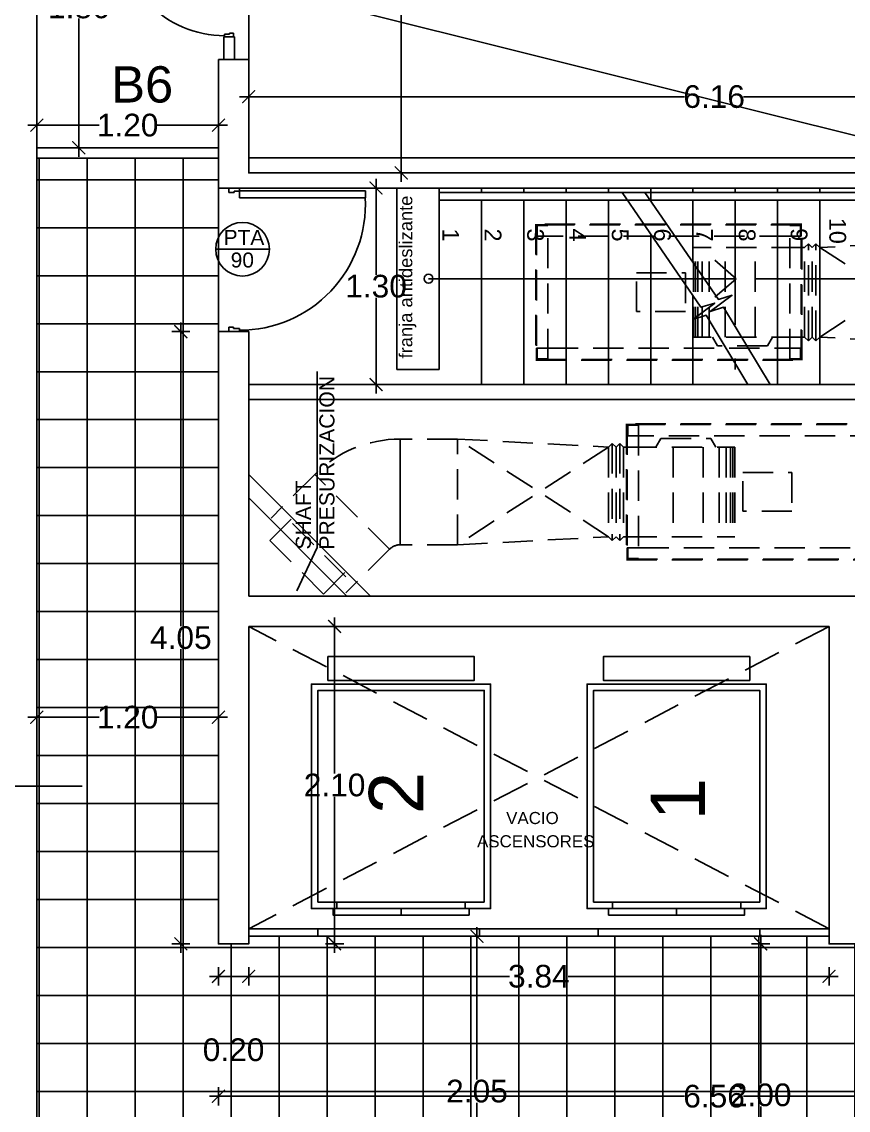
# Model space of a CAD drawing. Header units: millimetres. Extents: x 1217 to 2428, y 234 to 644.
# Drawn here: x 2363.33 to 2368.8, y 293.96 to 301.17 of the extents above; entities that cross this region are included whole.
import ezdxf

# ---------------------------------------------------------------- set-up
doc = ezdxf.new("R2010")
doc.units = ezdxf.units.MM
doc.linetypes.add('HIDDEN', pattern=[0.375, 0.25, -0.125])
doc.linetypes.add('HIDDEN2', pattern=[0.1875, 0.125, -0.0625])
doc.layers.get('0').update_dxf_attribs({"lineweight": 5})
for name, color, linetype in [('0.1', 251, 'Continuous'), ('0.3', 6, 'Continuous'), ('A-DOORSYM', 1, 'Continuous'), ('COTAS', 252, 'Continuous'), ('COTAS INTERIORES', 3, 'Continuous'), ('estructura', 3, 'Continuous'), ('hoja puerta', 2, 'Continuous'), ('Muebles', 8, 'Continuous'), ('MURO', 5, 'Continuous'), ('muros', 7, 'Continuous'), ('Pavimento', 8, 'Continuous'), ('SIMBOLOGIA 25', 4, 'Continuous'), ('SIMBOLOS', 2, 'Continuous'), ('Tabiques', 4, 'Continuous'), ('Texto', 1, 'Continuous')]:
    doc.layers.add(name, color=color, linetype=linetype)
doc.styles.add('INTERARQ', font='arial.ttf')
doc.styles.add('ROMANS', font='arial.ttf', dxfattribs={"height": 22.5})
doc.styles.get("Standard").update_dxf_attribs({"font": 'arial.ttf'})
doc.dimstyles.new('ESCALA_1-50', dxfattribs={"dimtxt": 0.15, "dimasz": 0.06, "dimexe": 0.18, "dimexo": 0.0625, "dimgap": 0, "dimtad": 0, "dimtih": 1, "dimtoh": 1, "dimzin": 0, "dimdsep": 46, "dimtxsty": 'INTERARQ', "dimblk": 'DIMTICK', "dimcen": 0, "dimse1": 1, "dimse2": 1, "dimclrd": 256, "dimclre": 1, "dimclrt": 2, "dimadec": 0, "dimazin": 0, "dimtfac": 4.5, "dimtofl": 0, "dimtmove": 2, "dimatfit": 3, "dimldrblk": 'DIMTICK', "dimfxl": 1, "dimtolj": 1, "dimtzin": 0, "dimarcsym": 0})

# ---------------------------------------------------------------- blocks, each defined once
blk = doc.blocks.new('Simple-A ras - 095 x 202mm_1-19-10_54')
at = {"layer": 'A-DOORSYM'}
blk.add_arc((0.3675, 0.035), 0.8338, 87.03344, 180, dxfattribs=at)
at = {"layer": 'hoja puerta'}
for p, q in [((0.4107, 0.035), (0.4107, 0.87)), ((0.4557, 0.87), (0.4107, 0.87)), ((0.4557, 0.035), (0.4557, 0.87)), ((-0.455, 0.035), (-0.475, 0.035)), ((-0.455, -0.0038), (-0.455, 0.035)), ((0.4557, 0.035), (0.4107, 0.035)), ((0.455, 0.0012), (0.445, 0.0012)), ((0.445, 0.0012), (0.445, -0.035)), ((0.455, 0.035), (0.455, 0.0012)), ((0.475, 0.035), (0.455, 0.035)), ((-0.475, -0.035), (-0.445, -0.035)), ((-0.445, -0.0038), (-0.455, -0.0038)), ((-0.445, -0.035), (-0.445, -0.0038)), ((0.445, -0.035), (0.475, -0.035))]:
    blk.add_line(p, q, dxfattribs=at)
blk = doc.blocks.new('ASCENSOR')
blk.add_line((-0.425, 0.0855), (0.425, 0.0855))
for points in [[(-0.4839, 1.7095), (-0.4839, 1.5524), (0.4839, 1.5524), (0.4839, 1.7095)], [(0.55, 0.0855), (0.55, 1.4855), (-0.55, 1.4855), (-0.55, 0.0855), (-0.425, 0.0855), (-0.425, 0.0428), (-0.5928, 0.0428), (-0.5928, 1.5283), (0.5928, 1.5283), (0.5928, 0.0428), (0.425, 0.0428), (0.425, 0.0855)], [(0, 0.0428), (0, 0), (-0.45, 0), (-0.45, 0.0428)], [(0.45, 0.0428), (0.45, 0), (0, 0), (0, 0.0428)]]:
    blk.add_lwpolyline(points, close=True)
blk = doc.blocks.new('presu')
at = {"layer": 'Muebles', "color": 8, "linetype": 'HIDDEN', "ltscale": 0.8}
for p, q in [((-0.289, -0.289), (0, 0)), ((0.1485, 0.0071), (0, -0.1414)), ((0.1485, 0.0071), (0.502, -0.3465)), ((-0.0177, -0.1237), (0.3712, -0.5127)), ((0, -0.1061), (0.3889, -0.495)), ((-3.5375, -1.1093), (-3.5375, -0.2273)), ((-1.9365, -1.1093), (-1.9365, -0.2273)), ((-3.5375, -0.2978), (-3.608, -0.2978)), ((-1.9365, -0.2978), (-3.5375, -0.2978)), ((-1.866, -0.2978), (-1.9365, -0.2978)), ((-1.8133, -0.3471), (-1.8383, -0.3721)), ((-1.8133, -0.9896), (-1.8133, -0.3471)), ((-1.7883, -0.3721), (-1.8133, -0.3471)), ((-1.7633, -0.3471), (-1.7883, -0.3721)), ((-1.7633, -0.9896), (-1.7633, -0.3471)), ((-1.7383, -0.3721), (-1.7633, -0.3471)), ((-1.7383, -0.9646), (-0.7383, -0.3183)), ((-0.7383, -0.3183), (-1.7383, -0.3721)), ((-0.7383, -0.3183), (-0.3598, -0.3183)), ((-0.7383, -0.3183), (-0.7383, -1.0183)), ((-0.3598, -0.3183), (-0.3598, -1.0183)), ((-0.3598, -1.0183), (-0.3598, -0.3183)), ((-0.289, -0.289), (0.2059, -0.784)), ((0.502, -0.3465), (0.3536, -0.495)), ((-2.5733, -0.9646), (-2.5733, -0.3721)), ((-1.857, -0.3721), (-2.5733, -0.3721)), ((-2.5612, -0.9646), (-2.5612, -0.3721)), ((-2.5455, -0.9646), (-2.5455, -0.3721)), ((-2.5165, -0.9646), (-2.5165, -0.3721)), ((-2.4704, -0.9646), (-2.4704, -0.3721)), ((-2.364, -0.9646), (-2.364, -0.3721)), ((-2.1664, -0.9646), (-2.1664, -0.3721)), ((-1.857, -0.3721), (-1.8383, -0.3721)), ((-1.8383, -0.9646), (-1.8383, -0.3721)), ((-1.8383, -0.9646), (-1.8383, -0.3721)), ((-1.7883, -0.9646), (-1.7883, -0.3721)), ((-1.7383, -0.9646), (-1.7383, -0.3721)), ((-1.7383, -0.3721), (-0.7383, -1.0183)), ((0.2059, -0.784), (0.495, -0.495)), ((-1.857, -0.9646), (-2.5733, -0.9646)), ((-2.4482, -0.9646), (-2.4142, -1.0216)), ((-2.0512, -0.9646), (-2.0852, -1.0216)), ((-1.857, -0.9646), (-1.8383, -0.9646)), ((-1.8133, -0.9896), (-1.8383, -0.9646)), ((-1.7883, -0.9646), (-1.8133, -0.9896)), ((-1.7633, -0.9896), (-1.7883, -0.9646)), ((-1.7383, -0.9646), (-1.7633, -0.9896)), ((-0.7383, -1.0183), (-1.7383, -0.9646)), ((-3.608, -1.0388), (-3.5375, -1.0388)), ((-3.5375, -1.0388), (-1.9365, -1.0388)), ((-2.0852, -1.0216), (-2.4142, -1.0216)), ((-1.9365, -1.0388), (-1.866, -1.0388)), ((-0.7383, -1.0183), (-0.3598, -1.0183))]:
    blk.add_line(p, q, dxfattribs=at)
for points in [[(-1.857, -1.1183), (-1.857, -0.2183), (-3.617, -0.2183), (-3.617, -1.1183)], [(-1.8615, -1.1138), (-1.8615, -0.2228), (-3.6125, -0.2228), (-3.6125, -1.1138)], [(-3.6125, -0.2978), (-3.6125, -0.2228), (-3.5375, -0.2228), (-3.5375, -0.2273), (-3.608, -0.2273), (-3.608, -0.2978)], [(-1.8615, -0.2978), (-1.8615, -0.2228), (-1.9365, -0.2228), (-1.9365, -0.2273), (-1.866, -0.2273), (-1.866, -0.2978)], [(-2.6266, -0.5404), (-2.6266, -0.7963), (-2.9517, -0.7963), (-2.9517, -0.5404)], [(-3.6125, -1.0388), (-3.6125, -1.1138), (-3.5375, -1.1138), (-3.5375, -1.1093), (-3.608, -1.1093), (-3.608, -1.0388)], [(-1.8615, -1.0388), (-1.8615, -1.1138), (-1.9365, -1.1138), (-1.9365, -1.1093), (-1.866, -1.1093), (-1.866, -1.0388)]]:
    blk.add_lwpolyline(points, close=True, dxfattribs=at)
for radius in [0.1, 0.8]:
    blk.add_arc((-0.3598, -0.2183), radius, 270, 315, dxfattribs=at)
blk = doc.blocks.new('DIMTICK')
at = {"color": 1}
for p, q in [((-1, 0), (1, 0)), ((0, 1), (0, -1))]:
    blk.add_line(p, q, dxfattribs=at)
at = {"color": 3, "const_width": 0.141}
blk.add_lwpolyline([(0.71, 0.71), (-0.71, -0.71)], dxfattribs=at)
blk = doc.blocks.new('*D974')
at = {"layer": 'COTAS INTERIORES', "lineweight": -2, "ltscale": 3, "transparency": 16777216}
for p, q in [((2368.2225, 295.0057), (2368.2225, 294.1423)), ((2368.2225, 293.1258), (2368.2225, 293.9892))]:
    blk.add_line(p, q, dxfattribs=at)
at = {"layer": 'Defpoints', "color": 0, "ltscale": 3, "transparency": 16777216}
for p in [(2368.7746, 295.0657, 0), (2368.2225, 293.0658), (2368.7746, 293.0658, 0)]:
    blk.add_point(p, dxfattribs=at)
at = {"layer": 'COTAS INTERIORES', "lineweight": -2, "ltscale": 3, "transparency": 16777216, "xscale": 0.06, "yscale": 0.06, "zscale": 0.06}
for p, rotation in [((2368.2225, 295.0657), 90), ((2368.2225, 293.0658), 270)]:
    blk.add_blockref('DIMTICK', p, dxfattribs=dict(at, rotation=rotation))
at = {"layer": 'COTAS INTERIORES', "color": 2, "ltscale": 3, "transparency": 16777216, "insert": (2368.2225, 294.0657), "char_height": 0.15, "attachment_point": 5, "style": 'INTERARQ'}
blk.add_mtext('\\A1;2.00', dxfattribs=at)
blk = doc.blocks.new('*D975')
at = {"layer": 'COTAS INTERIORES', "lineweight": -2, "ltscale": 3, "transparency": 16777216}
for p, q in [((2364.8946, 294.8505), (2366.5602, 294.8505)), ((2368.6146, 294.8505), (2366.9491, 294.8505))]:
    blk.add_line(p, q, dxfattribs=at)
at = {"layer": 'Defpoints', "color": 0, "ltscale": 3, "transparency": 16777216}
for p in [(2364.8346, 295.0657, 0), (2368.6746, 295.0657, 0), (2368.6746, 294.8505)]:
    blk.add_point(p, dxfattribs=at)
at = {"layer": 'COTAS INTERIORES', "lineweight": -2, "ltscale": 3, "transparency": 16777216, "xscale": 0.06, "yscale": 0.06, "zscale": 0.06, "rotation": 180}
blk.add_blockref('DIMTICK', (2364.8346, 294.8505), dxfattribs=at)
at = {"layer": 'COTAS INTERIORES', "lineweight": -2, "ltscale": 3, "transparency": 16777216, "xscale": 0.06, "yscale": 0.06, "zscale": 0.06}
blk.add_blockref('DIMTICK', (2368.6746, 294.8505), dxfattribs=at)
at = {"layer": 'COTAS INTERIORES', "color": 2, "ltscale": 3, "transparency": 16777216, "insert": (2366.7546, 294.8505), "char_height": 0.15, "attachment_point": 5, "style": 'INTERARQ'}
blk.add_mtext('\\A1;3.84', dxfattribs=at)
blk = doc.blocks.new('*D976')
at = {"layer": 'COTAS INTERIORES', "lineweight": -2, "ltscale": 3, "transparency": 16777216}
for p, q in [((2363.4927, 296.5645), (2363.8462, 296.5645)), ((2364.5746, 296.5645), (2364.2212, 296.5645))]:
    blk.add_line(p, q, dxfattribs=at)
at = {"layer": 'Defpoints', "color": 0, "ltscale": 3, "transparency": 16777216}
for p in [(2363.4327, 297.0907, 0), (2364.6346, 297.0907, 0), (2363.4327, 296.5645)]:
    blk.add_point(p, dxfattribs=at)
at = {"layer": 'COTAS INTERIORES', "lineweight": -2, "ltscale": 3, "transparency": 16777216, "xscale": 0.06, "yscale": 0.06, "zscale": 0.06, "rotation": 180}
blk.add_blockref('DIMTICK', (2363.4327, 296.5645), dxfattribs=at)
at = {"layer": 'COTAS INTERIORES', "lineweight": -2, "ltscale": 3, "transparency": 16777216, "xscale": 0.06, "yscale": 0.06, "zscale": 0.06}
blk.add_blockref('DIMTICK', (2364.6346, 296.5645), dxfattribs=at)
at = {"layer": 'COTAS INTERIORES', "color": 2, "ltscale": 3, "transparency": 16777216, "insert": (2364.0337, 296.5645), "char_height": 0.15, "attachment_point": 5, "style": 'INTERARQ'}
blk.add_mtext('\\A1;1.20', dxfattribs=at)
blk = doc.blocks.new('*D978')
at = {"layer": '0.1', "lineweight": -2, "ltscale": 3, "transparency": 16777216}
for p, q in [((2365.6774, 300.0057), (2365.6774, 299.4924)), ((2365.6774, 298.8257), (2365.6774, 299.3391))]:
    blk.add_line(p, q, dxfattribs=at)
at = {"layer": 'Defpoints', "color": 0, "ltscale": 3, "transparency": 16777216}
for p in [(2365.8146, 300.0657, 0), (2365.6774, 298.7657), (2365.8146, 298.7657, 0)]:
    blk.add_point(p, dxfattribs=at)
at = {"layer": '0.1', "lineweight": -2, "ltscale": 3, "transparency": 16777216, "xscale": 0.06, "yscale": 0.06, "zscale": 0.06}
for p, rotation in [((2365.6774, 300.0657), 90), ((2365.6774, 298.7657), 270)]:
    blk.add_blockref('DIMTICK', p, dxfattribs=dict(at, rotation=rotation))
at = {"layer": '0.1', "color": 2, "ltscale": 3, "transparency": 16777216, "insert": (2365.6774, 299.4157), "char_height": 0.15, "attachment_point": 5, "style": 'INTERARQ'}
blk.add_mtext('\\A1;1.30', dxfattribs=at)
blk = doc.blocks.new('*D994')
at = {"layer": 'COTAS', "lineweight": -2, "ltscale": 3, "transparency": 16777216}
for p, q in [((2365.8442, 302.6057), (2365.8442, 301.4923)), ((2365.8442, 300.2257), (2365.8442, 301.3391))]:
    blk.add_line(p, q, dxfattribs=at)
at = {"layer": 'Defpoints', "color": 0, "ltscale": 3, "transparency": 16777216}
for p in [(2368.5785, 302.6657, 0), (2365.8442, 300.1657), (2369.8346, 300.1657, 0)]:
    blk.add_point(p, dxfattribs=at)
at = {"layer": 'COTAS', "lineweight": -2, "ltscale": 3, "transparency": 16777216, "xscale": 0.06, "yscale": 0.06, "zscale": 0.06}
for p, rotation in [((2365.8442, 302.6657), 90), ((2365.8442, 300.1657), 270)]:
    blk.add_blockref('DIMTICK', p, dxfattribs=dict(at, rotation=rotation))
at = {"layer": 'COTAS', "color": 2, "ltscale": 3, "transparency": 16777216, "insert": (2365.8442, 301.4157), "char_height": 0.15, "attachment_point": 5, "style": 'INTERARQ'}
blk.add_mtext('\\A1;2.50', dxfattribs=at)
blk = doc.blocks.new('*D995')
at = {"layer": 'COTAS INTERIORES', "lineweight": -2, "ltscale": 3, "transparency": 16777216}
for p, q in [((2365.4032, 297.1057), (2365.4032, 296.1923)), ((2365.4032, 295.1257), (2365.4032, 296.0391))]:
    blk.add_line(p, q, dxfattribs=at)
at = {"layer": 'Defpoints', "color": 0, "ltscale": 3, "transparency": 16777216}
for p in [(2364.8346, 297.1657, 0), (2365.4032, 297.1657), (2364.8346, 295.0657, 0)]:
    blk.add_point(p, dxfattribs=at)
at = {"layer": 'COTAS INTERIORES', "lineweight": -2, "ltscale": 3, "transparency": 16777216, "xscale": 0.06, "yscale": 0.06, "zscale": 0.06}
for p, rotation in [((2365.4032, 297.1657), 90), ((2365.4032, 295.0657), 270)]:
    blk.add_blockref('DIMTICK', p, dxfattribs=dict(at, rotation=rotation))
at = {"layer": 'COTAS INTERIORES', "color": 2, "ltscale": 3, "transparency": 16777216, "insert": (2365.4032, 296.1157), "char_height": 0.15, "attachment_point": 5, "style": 'INTERARQ'}
blk.add_mtext('\\A1;2.10', dxfattribs=at)
blk = doc.blocks.new('*D1010')
at = {"layer": 'COTAS INTERIORES', "lineweight": -2, "ltscale": 3, "transparency": 16777216}
for p, q in [((2364.6946, 294.0571), (2367.7189, 294.0571)), ((2371.1336, 294.0571), (2368.1093, 294.0571))]:
    blk.add_line(p, q, dxfattribs=at)
at = {"layer": 'Defpoints', "color": 0, "ltscale": 3, "transparency": 16777216}
for p in [(2371.1936, 294.0571), (2371.1936, 293.6658, 0), (2364.6346, 293.0658, 0)]:
    blk.add_point(p, dxfattribs=at)
at = {"layer": 'COTAS INTERIORES', "lineweight": -2, "ltscale": 3, "transparency": 16777216, "xscale": 0.06, "yscale": 0.06, "zscale": 0.06, "rotation": 180}
blk.add_blockref('DIMTICK', (2364.6346, 294.0571), dxfattribs=at)
at = {"layer": 'COTAS INTERIORES', "lineweight": -2, "ltscale": 3, "transparency": 16777216, "xscale": 0.06, "yscale": 0.06, "zscale": 0.06}
blk.add_blockref('DIMTICK', (2371.1936, 294.0571), dxfattribs=at)
at = {"layer": 'COTAS INTERIORES', "color": 2, "ltscale": 3, "transparency": 16777216, "insert": (2367.9141, 294.0571), "char_height": 0.15, "attachment_point": 5, "style": 'INTERARQ'}
blk.add_mtext('\\A1;6.56', dxfattribs=at)
blk = doc.blocks.new('*D1011')
at = {"layer": 'COTAS INTERIORES', "lineweight": -2, "ltscale": 3, "transparency": 16777216}
for p, q in [((2363.7106, 302.1333), (2363.7106, 301.3395)), ((2363.7106, 300.3924), (2363.7106, 301.1863))]:
    blk.add_line(p, q, dxfattribs=at)
at = {"layer": 'Defpoints', "color": 0, "ltscale": 3, "transparency": 16777216}
for p in [(2363.7433, 302.1933, 0), (2363.7106, 300.3324), (2363.7433, 300.3324, 0)]:
    blk.add_point(p, dxfattribs=at)
at = {"layer": 'COTAS INTERIORES', "lineweight": -2, "ltscale": 3, "transparency": 16777216, "xscale": 0.06, "yscale": 0.06, "zscale": 0.06}
for p, rotation in [((2363.7106, 302.1933), 90), ((2363.7106, 300.3324), 270)]:
    blk.add_blockref('DIMTICK', p, dxfattribs=dict(at, rotation=rotation))
at = {"layer": 'COTAS INTERIORES', "color": 2, "ltscale": 3, "transparency": 16777216, "insert": (2363.7106, 301.2629), "char_height": 0.15, "attachment_point": 5, "style": 'INTERARQ'}
blk.add_mtext('\\A1;1.86', dxfattribs=at)
blk = doc.blocks.new('*D1012')
at = {"layer": 'COTAS INTERIORES', "lineweight": -2, "ltscale": 3, "transparency": 16777216}
for p, q in [((2363.4927, 300.4812), (2363.8462, 300.4812)), ((2364.5746, 300.4812), (2364.2212, 300.4812))]:
    blk.add_line(p, q, dxfattribs=at)
at = {"layer": 'Defpoints', "color": 0, "ltscale": 3, "transparency": 16777216}
for p in [(2363.4327, 300.5465, 0), (2364.6346, 300.5465, 0), (2364.6346, 300.4812)]:
    blk.add_point(p, dxfattribs=at)
at = {"layer": 'COTAS INTERIORES', "lineweight": -2, "ltscale": 3, "transparency": 16777216, "xscale": 0.06, "yscale": 0.06, "zscale": 0.06, "rotation": 180}
blk.add_blockref('DIMTICK', (2363.4327, 300.4812), dxfattribs=at)
at = {"layer": 'COTAS INTERIORES', "lineweight": -2, "ltscale": 3, "transparency": 16777216, "xscale": 0.06, "yscale": 0.06, "zscale": 0.06}
blk.add_blockref('DIMTICK', (2364.6346, 300.4812), dxfattribs=at)
at = {"layer": 'COTAS INTERIORES', "color": 2, "ltscale": 3, "transparency": 16777216, "insert": (2364.0337, 300.4812), "char_height": 0.15, "attachment_point": 5, "style": 'INTERARQ'}
blk.add_mtext('\\A1;1.20', dxfattribs=at)
blk = doc.blocks.new('*D1041')
at = {"layer": 'COTAS INTERIORES', "lineweight": -2, "ltscale": 3, "transparency": 16777216}
for p, q in [((2364.3857, 299.0557), (2364.3857, 297.1673)), ((2364.3857, 295.1257), (2364.3857, 297.0141))]:
    blk.add_line(p, q, dxfattribs=at)
at = {"layer": 'Defpoints', "color": 0, "ltscale": 3, "transparency": 16777216}
for p in [(2364.6346, 299.1157, 0), (2364.3857, 295.0657), (2364.6346, 295.0657, 0)]:
    blk.add_point(p, dxfattribs=at)
at = {"layer": 'COTAS INTERIORES', "lineweight": -2, "ltscale": 3, "transparency": 16777216, "xscale": 0.06, "yscale": 0.06, "zscale": 0.06}
for p, rotation in [((2364.3857, 299.1157), 90), ((2364.3857, 295.0657), 270)]:
    blk.add_blockref('DIMTICK', p, dxfattribs=dict(at, rotation=rotation))
at = {"layer": 'COTAS INTERIORES', "color": 2, "ltscale": 3, "transparency": 16777216, "insert": (2364.3857, 297.0907), "char_height": 0.15, "attachment_point": 5, "style": 'INTERARQ'}
blk.add_mtext('\\A1;4.05', dxfattribs=at)
blk = doc.blocks.new('*D1042')
at = {"layer": 'COTAS INTERIORES', "lineweight": -2, "ltscale": 3, "transparency": 16777216}
for p, q in [((2364.8946, 300.6699), (2367.7194, 300.6699)), ((2370.9346, 300.6699), (2368.1098, 300.6699))]:
    blk.add_line(p, q, dxfattribs=at)
at = {"layer": 'Defpoints', "color": 0, "ltscale": 3, "transparency": 16777216}
for p in [(2370.9946, 300.6699), (2364.8346, 300.2657, 0), (2370.9946, 300.0657, 0)]:
    blk.add_point(p, dxfattribs=at)
at = {"layer": 'COTAS INTERIORES', "lineweight": -2, "ltscale": 3, "transparency": 16777216, "xscale": 0.06, "yscale": 0.06, "zscale": 0.06, "rotation": 180}
blk.add_blockref('DIMTICK', (2364.8346, 300.6699), dxfattribs=at)
at = {"layer": 'COTAS INTERIORES', "lineweight": -2, "ltscale": 3, "transparency": 16777216, "xscale": 0.06, "yscale": 0.06, "zscale": 0.06}
blk.add_blockref('DIMTICK', (2370.9946, 300.6699), dxfattribs=at)
at = {"layer": 'COTAS INTERIORES', "color": 2, "ltscale": 3, "transparency": 16777216, "insert": (2367.9146, 300.6699), "char_height": 0.15, "attachment_point": 5, "style": 'INTERARQ'}
blk.add_mtext('\\A1;6.16', dxfattribs=at)
blk = doc.blocks.new('*D1045')
at = {"layer": 'COTAS INTERIORES', "lineweight": -2, "ltscale": 3, "transparency": 16777216}
blk.add_line((2364.7746, 294.8505), (2364.6946, 294.8505), dxfattribs=at)
at = {"layer": 'Defpoints', "color": 0, "ltscale": 3, "transparency": 16777216}
for p in [(2364.6346, 295.0657), (2364.8346, 295.0657, 0), (2364.6346, 294.8505)]:
    blk.add_point(p, dxfattribs=at)
at = {"layer": 'COTAS INTERIORES', "lineweight": -2, "ltscale": 3, "transparency": 16777216, "xscale": 0.06, "yscale": 0.06, "zscale": 0.06, "rotation": 180}
blk.add_blockref('DIMTICK', (2364.6346, 294.8505), dxfattribs=at)
at = {"layer": 'COTAS INTERIORES', "lineweight": -2, "ltscale": 3, "transparency": 16777216, "xscale": 0.06, "yscale": 0.06, "zscale": 0.06}
blk.add_blockref('DIMTICK', (2364.8346, 294.8505), dxfattribs=at)
at = {"layer": 'COTAS INTERIORES', "color": 2, "ltscale": 3, "transparency": 16777216, "insert": (2364.7346, 294.3642), "char_height": 0.15, "attachment_point": 5, "style": 'INTERARQ'}
blk.add_mtext('\\A1;0.20', dxfattribs=at)
blk = doc.blocks.new('*D964')
at = {"layer": 'COTAS INTERIORES', "lineweight": -2, "ltscale": 3, "transparency": 16777216}
for p, q in [((2366.3452, 295.0557), (2366.3452, 294.1673)), ((2366.3452, 293.1258), (2366.3452, 294.0142))]:
    blk.add_line(p, q, dxfattribs=at)
at = {"layer": 'Defpoints', "color": 0, "ltscale": 3, "transparency": 16777216}
for p in [(2364.8346, 295.1157, 0), (2366.3452, 295.1157), (2366.1346, 293.0658, 0)]:
    blk.add_point(p, dxfattribs=at)
at = {"layer": 'COTAS INTERIORES', "lineweight": -2, "ltscale": 3, "transparency": 16777216, "xscale": 0.06, "yscale": 0.06, "zscale": 0.06}
for p, rotation in [((2366.3452, 295.1157), 90), ((2366.3452, 293.0658), 270)]:
    blk.add_blockref('DIMTICK', p, dxfattribs=dict(at, rotation=rotation))
at = {"layer": 'COTAS INTERIORES', "color": 2, "ltscale": 3, "transparency": 16777216, "insert": (2366.3452, 294.0907), "char_height": 0.15, "attachment_point": 5, "style": 'INTERARQ'}
blk.add_mtext('\\A1;2.05', dxfattribs=at)

msp = doc.modelspace()

# ---------------------------------------------------------------- hatches: boundary and pattern name
at = {"layer": 'COTAS', "ltscale": 3}
h = msp.add_hatch(dxfattribs=at)
h.set_pattern_fill('NET', color=256, scale=0.1)
h.set_pattern_definition([(0, (1166.47292, 65.17067), (0, 0.3175), []), (90, (1166.47292, 65.17067), (-0.3175, 2e-17), [])])
edge = h.paths.add_edge_path()
edge.add_line((2363.43267, 290.86817), (2363.43267, 290.06832))
edge.add_line((2363.43267, 290.06832), (2364.63462, 290.06832))
edge.add_line((2364.63462, 290.06832), (2364.63462, 293.06576))
edge.add_line((2364.63462, 293.06576), (2370.99361, 293.06576))
edge.add_line((2370.99361, 293.06576), (2370.99462, 295.49572))
edge.add_line((2370.99462, 295.49572), (2370.04462, 295.49572))
edge.add_line((2370.04462, 295.49572), (2370.04406, 295.46572))
edge.add_line((2370.04406, 295.46572), (2369.79462, 295.46572))
edge.add_line((2369.79462, 295.46572), (2369.79461, 296.31572))
edge.add_line((2369.79461, 296.31572), (2368.87462, 296.31572))
edge.add_line((2368.87462, 296.31572), (2368.87462, 295.06572))
edge.add_line((2368.87462, 295.06572), (2368.67462, 295.06572))
edge.add_line((2368.67462, 295.06572), (2368.67462, 295.11572))
edge.add_line((2368.67462, 295.11572), (2364.83462, 295.11571))
edge.add_line((2364.83462, 295.11571), (2364.83462, 295.06572))
edge.add_line((2364.83462, 295.06572), (2364.63462, 295.06572))
edge.add_line((2364.63462, 295.06572), (2364.63462, 300.26244))
edge.add_line((2364.63462, 300.26244), (2363.43269, 300.26244))
edge.add_line((2363.43269, 300.26244), (2363.43268, 290.86817))

# ---------------------------------------------------------------- linework, layer by layer
at = {"layer": '0.1', "ltscale": 3}
msp.add_line((2358.78365, 296.10878, 0), (2363.73365, 296.10878, 0), dxfattribs=at)
at = {"layer": '0.1'}
for p, q in [((2368.09135, 295.3417, 0), (2367.24135, 295.3417, 0)), ((2368.09135, 295.3417, 0), (2367.24135, 295.3417, 0)), ((2368.67462, 295.16572, 0), (2364.83462, 295.16572, 0)), ((2368.67462, 295.16572, 0), (2364.83462, 295.16572, 0)), ((2366.15462, 295.16572, 0), (2365.25462, 295.16572, 0))]:
    msp.add_line(p, q, dxfattribs=at)
at = {"layer": '0.1', "elevation": 0}
for points in [[(2366.39289, 295.3417), (2366.39289, 296.7417), (2365.29289, 296.7417), (2365.29289, 295.3417), (2365.41789, 295.3417), (2365.41789, 295.29893), (2365.25012, 295.29893), (2365.25012, 296.78447), (2366.43566, 296.78447), (2366.43566, 295.29893), (2366.26789, 295.29893), (2366.26789, 295.3417)], [(2366.39289, 295.3417), (2366.39289, 296.7417), (2365.29289, 296.7417), (2365.29289, 295.3417), (2365.41789, 295.3417), (2365.41789, 295.29893), (2365.25012, 295.29893), (2365.25012, 296.78447), (2366.43566, 296.78447), (2366.43566, 295.29893), (2366.26789, 295.29893), (2366.26789, 295.3417)], [(2367.11635, 295.3417), (2367.11635, 296.7417), (2368.21635, 296.7417), (2368.21635, 295.3417), (2368.09135, 295.3417), (2368.09135, 295.29893), (2368.25912, 295.29893), (2368.25912, 296.78447), (2367.07358, 296.78447), (2367.07358, 295.29893), (2367.24135, 295.29893), (2367.24135, 295.3417)], [(2367.11635, 295.3417), (2367.11635, 296.7417), (2368.21635, 296.7417), (2368.21635, 295.3417), (2368.09135, 295.3417), (2368.09135, 295.29893), (2368.25912, 295.29893), (2368.25912, 296.78447), (2367.07358, 296.78447), (2367.07358, 295.29893), (2367.24135, 295.29893), (2367.24135, 295.3417)], [(2367.21635, 295.29893), (2367.21635, 295.25617), (2367.66635, 295.25617), (2367.66635, 295.29893)], [(2367.21635, 295.29893), (2367.21635, 295.25617), (2367.66635, 295.25617), (2367.66635, 295.29893)], [(2367.66635, 295.29893), (2367.66635, 295.25617), (2368.11635, 295.25617), (2368.11635, 295.29893)], [(2367.66635, 295.29893), (2367.66635, 295.25617), (2368.11635, 295.25617), (2368.11635, 295.29893)]]:
    msp.add_lwpolyline(points, close=True, dxfattribs=at)
for points in [[(2364.83462, 295.16572), (2368.67462, 295.16572)], [(2364.83462, 295.16572), (2368.67462, 295.16572)], [(2364.83462, 295.11572), (2365.29289, 295.11572), (2365.29289, 295.16572)], [(2365.05912, 295.16572), (2368.67462, 295.16572)], [(2365.05912, 295.16572), (2368.67462, 295.16572)], [(2365.05912, 295.16572), (2368.67462, 295.16572)], [(2366.36185, 295.16572), (2366.36185, 295.11572), (2367.14739, 295.11572), (2367.14739, 295.16572)], [(2368.67462, 295.11572), (2368.21635, 295.11572), (2368.21635, 295.16572)]]:
    msp.add_lwpolyline(points, dxfattribs=at)
at = {"layer": '0.3'}
for p, q in [((2366.09462, 300.03572, 0), (2367.4568, 300.03572, 0)), ((2366.09462, 299.98572, 0), (2367.4912, 299.98572, 0)), ((2367.4568, 300.03572, 0), (2369.94462, 300.03572, 0)), ((2367.4912, 299.98572, 0), (2369.94462, 299.98572, 0)), ((2369.94462, 298.76572, 0), (2364.83462, 298.76572, 0)), ((2369.94462, 298.66572, 0), (2364.83462, 298.66572, 0))]:
    msp.add_line(p, q, dxfattribs=at)
at = {"layer": '0.3', "elevation": 0}
for points in [[(2364.67054, 300.91573), (2364.67054, 301.06587), (2364.74054, 301.06587), (2364.74054, 300.91573)], [(2363.43269, 300.33244), (2364.63462, 300.33244)], [(2363.43269, 300.26244), (2364.63462, 300.26244)]]:
    msp.add_lwpolyline(points, dxfattribs=at)
at = {"layer": 'COTAS', "ltscale": 3, "elevation": 0}
msp.add_lwpolyline([(2363.43267, 290.86817), (2363.43267, 290.06832), (2364.63462, 290.06832), (2364.63462, 293.06576), (2370.99361, 293.06576), (2370.99462, 295.49572), (2370.04462, 295.49572), (2370.04406, 295.46572), (2369.79462, 295.46572), (2369.79462, 295.46572), (2369.79461, 296.31572), (2368.87462, 296.31572), (2368.87462, 295.06572), (2368.67462, 295.06572), (2368.67462, 295.11572), (2364.83462, 295.11571), (2364.83462, 295.06572), (2364.63462, 295.06572), (2364.63462, 300.26244), (2363.43269, 300.26244), (2363.43268, 290.86817)], dxfattribs=at)
at = {"layer": 'estructura', "color": 1}
for p, q in [((2366.09462, 300.03572, 0), (2366.09462, 300.06572, 0)), ((2366.37462, 300.03572, 0), (2366.37462, 300.06572, 0)), ((2366.65462, 300.03572, 0), (2366.65462, 300.06572, 0)), ((2366.93462, 300.03572, 0), (2366.93462, 300.06572, 0)), ((2367.21462, 300.03572, 0), (2367.21462, 300.06572, 0)), ((2367.77462, 300.03572, 0), (2367.77462, 300.06572, 0)), ((2368.05462, 300.03572, 0), (2368.05462, 300.06572, 0)), ((2368.33462, 300.03572, 0), (2368.33462, 300.06572, 0)), ((2368.61462, 300.03572, 0), (2368.61462, 300.06572, 0)), ((2366.09462, 298.86572, 0), (2366.09462, 299.98572, 0)), ((2366.37462, 298.76572, 0), (2366.37462, 299.98572, 0)), ((2366.65462, 298.76572, 0), (2366.65462, 299.98572, 0)), ((2366.93462, 298.76572, 0), (2366.93462, 299.98572, 0)), ((2367.21462, 298.76572, 0), (2367.21462, 299.98572, 0)), ((2367.77462, 299.57368, 0), (2367.77462, 299.98572, 0)), ((2368.05462, 299.16178, 0), (2368.05462, 299.98572, 0)), ((2368.33462, 298.76572, 0), (2368.33462, 299.98572, 0)), ((2368.61462, 298.76572, 0), (2368.61462, 299.98572, 0)), ((2367.49462, 298.76572, 0), (2367.49462, 299.7612, 0)), ((2366.02462, 299.46572, 0), (2368.06017, 299.46572, 0)), ((2367.77462, 298.76572, 0), (2367.77462, 299.35414, 0)), ((2368.05462, 298.86572, 0), (2368.05462, 298.93799, 0))]:
    msp.add_line(p, q, dxfattribs=at)
at = {"layer": 'estructura', "color": 1, "elevation": 0}
for points in [[(2368.1386, 298.76572), (2367.86234, 299.22461), (2367.774, 299.19668), (2367.91845, 299.30432), (2367.82756, 299.27717), (2367.30579, 300.03572)], [(2368.28514, 298.76572), (2367.97753, 299.27669), (2367.8892, 299.24875), (2368.03364, 299.35639), (2367.94275, 299.32924), (2367.4568, 300.03572)]]:
    msp.add_lwpolyline(points, dxfattribs=at)
at = {"layer": 'estructura', "color": 2, "elevation": 0}
for points in [[(2368.06017, 299.46572), (2367.91963, 299.58867)], [(2368.06017, 299.46572), (2367.91963, 299.34276)]]:
    msp.add_lwpolyline(points, dxfattribs=at)
at = {"layer": 'estructura', "color": 2}
msp.add_circle((2366.02462, 299.46572, 0), 0.02959, dxfattribs=at)
at = {"layer": 'Muebles', "color": 8, "linetype": 'HIDDEN', "ltscale": 20}
msp.add_line((2368.18906, 299.46572, 0), (2369.94462, 299.46572, 0), dxfattribs=at)
at = {"layer": 'Muebles', "color": 8, "linetype": 'HIDDEN', "ltscale": 20, "elevation": 0}
msp.add_lwpolyline([(2365.81462, 300.06572), (2365.81462, 298.86572), (2366.09462, 298.86572), (2366.09462, 300.06572)], close=True, dxfattribs=at)
at = {"layer": 'Muebles', "color": 8, "linetype": 'Continuous', "elevation": 0}
msp.add_lwpolyline([(2365.28682, 298.8515), (2365.28682, 297.68832), (2365.15217, 297.40198)], dxfattribs=at)
at = {"layer": 'MURO', "color": 1, "ltscale": 3, "elevation": 0}
msp.add_lwpolyline([(2364.83462, 302.6657), (2364.83462, 300.1657), (2369.83462, 300.1657), (2369.83462, 302.6657), (2364.83462, 302.6657)], dxfattribs=at)
at = {"layer": 'muros'}
for p, q in [((2371.19462, 300.26474, 0), (2364.83462, 300.26576, 0)), ((2364.63462, 300.06572, 0), (2370.99462, 300.06572, 0)), ((2364.83462, 300.06572, 0), (2370.99462, 300.06572, 0)), ((2363.43271, 299.31244, 0), (2363.43271, 293.81904, 0)), ((2364.83462, 299.11572, 0), (2364.83462, 297.36572, 0)), ((2364.83462, 297.36572, 0), (2370.04462, 297.36572, 0)), ((2364.83462, 297.16572, 0), (2364.83462, 295.06572, 0)), ((2364.83462, 297.16572, 0), (2368.67462, 297.16572, 0)), ((2368.67462, 297.16572, 0), (2368.67462, 295.06572, 0)), ((2364.83462, 295.06572, 0), (2364.63462, 295.06572, 0))]:
    msp.add_line(p, q, dxfattribs=at)
at = {"layer": 'muros', "elevation": 0}
for points in [[(2363.13962, 302.26331), (2363.43267, 302.26331), (2363.4327, 299.31244)], [(2364.63462, 300.91573), (2364.83462, 300.91573), (2364.83462, 300.26572)], [(2364.63462, 300.91573), (2364.63462, 300.06572)], [(2364.63462, 299.11572), (2364.63462, 295.06572)], [(2364.63462, 299.11572), (2364.83462, 299.11572)], [(2364.83462, 295.06572), (2364.63462, 295.06572)], [(2368.87462, 295.06572), (2368.67462, 295.06572)]]:
    msp.add_lwpolyline(points, dxfattribs=at)
at = {"layer": 'Pavimento', "color": 251, "ltscale": 3, "elevation": 0}
msp.add_lwpolyline([(2369.83462, 302.6657), (2364.83462, 301.4157), (2369.83462, 300.1657)], dxfattribs=at)
at = {"layer": 'SIMBOLOGIA 25'}
msp.add_line((2366.09462, 299.98572, 0), (2366.09462, 300.03572, 0), dxfattribs=at)
at = {"layer": 'SIMBOLOS', "color": 1, "linetype": 'Continuous'}
msp.add_line((2364.61671, 299.6609), (2364.97136, 299.6609), dxfattribs=at)
msp.add_circle((2364.79404, 299.6609), 0.17733, dxfattribs=at)
at = {"layer": 'Tabiques', "color": 8, "linetype": 'HIDDEN', "ltscale": 2}
msp.add_line((2367.49462, 299.98074, 0), (2367.49462, 300.06572, 0), dxfattribs=at)
at = {"layer": 'Tabiques'}
for p, q in [((2364.83462, 298.17128, 0), (2365.64018, 297.36572, 0)), ((2364.83462, 298.01572, 0), (2365.48462, 297.36572, 0))]:
    msp.add_line(p, q, dxfattribs=at)
at = {"layer": 'Tabiques', "color": 8, "linetype": 'HIDDEN2', "ltscale": 2}
for p, q in [((2368.67462, 297.16572, 0), (2364.83462, 295.16572, 0)), ((2368.67462, 295.16572, 0), (2364.83462, 297.16572, 0))]:
    msp.add_line(p, q, dxfattribs=at)

# ---------------------------------------------------------------- block references
at = {"layer": '0.1'}
msp.add_blockref('presu', (2370.35179, 300.0444, 0), dxfattribs=at)
at = {"layer": '0.1', "rotation": 180}
msp.add_blockref('presu', (2365.47744, 297.38703, 0), dxfattribs=at)
at = {"layer": '0.1', "extrusion": (0, 0, -1), "xscale": -1, "zscale": -1}
msp.add_blockref('ASCENSOR', (-2365.84289, 295.25617, 0), dxfattribs=at)
msp.add_blockref('ASCENSOR', (-2365.84289, 295.25617, 0), dxfattribs=at)
at = {"layer": '0.1', "extrusion": (0, 0, -1), "zscale": -1}
msp.add_blockref('ASCENSOR', (-2367.66635, 295.25617, 0), dxfattribs=at)
msp.add_blockref('ASCENSOR', (-2367.66635, 295.25617, 0), dxfattribs=at)
at = {"layer": 'Muebles', "xscale": 0.8419512961841886, "yscale": 0.8419512961841886, "zscale": 0.8419512961841886, "rotation": 89.99998766254342}
msp.add_blockref('Simple-A ras - 095 x 202mm_1-19-10_54', (2364.70515, 301.4658, 0), dxfattribs=at)
at = {"layer": 'Muebles', "xscale": -1, "rotation": 270.0000123374567}
msp.add_blockref('Simple-A ras - 095 x 202mm_1-19-10_54', (2364.7384, 299.59072, 0), dxfattribs=at)

# ---------------------------------------------------------------- texts
at = {"layer": '0.1', "char_height": 0.36, "width": 1.74, "attachment_point": 5, "rotation": 90}
for s, insert in [('{\\fArial|b0|i0|c0|p34;2}', (2365.81022, 296.06395, 0)), ('{\\fArial|b0|i0|c0|p34;1}', (2367.67387, 296.02218, 0))]:
    msp.add_mtext(s, dxfattribs=dict(at, insert=insert))
at = {"layer": 'COTAS', "color": 2, "style": 'ROMANS'}
for s, p in [('VACIO', (2366.53838, 295.85808)), ('ASCENSORES', (2366.34588, 295.70416))]:
    msp.add_text(s, height=0.08, dxfattribs=at).set_placement(p)
at = {"layer": 'estructura', "color": 1, "style": 'ROMANS'}
msp.add_text('franja antideslizante', height=0.0867043, rotation=90, dxfattribs=at).set_placement((2365.91735, 298.93844, 0))
at = {"layer": 'estructura', "color": 1, "char_height": 0.1106475, "width": 0.1026, "attachment_point": 9, "rotation": 270, "line_spacing_factor": 0.938532}
for s, insert in [('\\fArial|b0|i0|c0|p34|;10', (2368.67521, 299.69666, 0)), ('\\fArial|b0|i0|c0|p34|;1', (2366.11618, 299.71175, 0)), ('\\fArial|b0|i0|c0|p34|;2', (2366.39618, 299.71175, 0)), ('\\fArial|b0|i0|c0|p34|;3', (2366.67618, 299.71175, 0)), ('\\fArial|b0|i0|c0|p34|;4', (2366.95618, 299.71175, 0)), ('\\fArial|b0|i0|c0|p34|;5', (2367.23618, 299.71175, 0)), ('\\fArial|b0|i0|c0|p34|;6', (2367.51618, 299.71175, 0)), ('\\fArial|b0|i0|c0|p34|;7', (2367.79618, 299.71175, 0)), ('\\fArial|b0|i0|c0|p34|;8', (2368.07618, 299.71175, 0)), ('\\fArial|b0|i0|c0|p34|;9', (2368.4197, 299.71411, 0))]:
    msp.add_mtext(s, dxfattribs=dict(at, insert=insert))
at = {"layer": 'Muebles', "color": 8, "linetype": 'Continuous', "style": 'ROMANS'}
for s, p in [('PRESURIZACION', (2365.40216, 297.67388, 0)), ('SHAFT', (2365.24643, 297.67388, 0))]:
    msp.add_text(s, height=0.1, rotation=90, dxfattribs=at).set_placement(p)
at = {"layer": 'SIMBOLOS', "color": 2, "style": 'ROMANS'}
for s, p in [('PTA', (2364.66915, 299.68991)), ('90', (2364.71575, 299.54009))]:
    msp.add_text(s, height=0.099, dxfattribs=at).set_placement(p)
at = {"layer": 'Texto', "insert": (2364.13016, 300.74964, 0), "char_height": 0.24, "width": 1.5818117, "attachment_point": 5}
msp.add_mtext('B6', dxfattribs=at)

# ---------------------------------------------------------------- dimensions: what is measured, and where the dimension line sits
at = {"layer": '0.1', "ltscale": 3}
dim = msp.add_linear_dim(base=(2365.67744, 298.76572), p1=(2365.81462, 300.06572, 0), p2=(2365.81462, 298.76572, 0), angle=90, dimstyle='ESCALA_1-50', dxfattribs=at)
dim.commit()
dim.dimension.update_dxf_attribs({"geometry": '*D978', "text_midpoint": (2365.67744, 299.41572)})
at = {"layer": 'COTAS', "ltscale": 3}
dim = msp.add_linear_dim(base=(2365.84419, 300.1657), p1=(2368.57852, 302.6657, 0), p2=(2369.83462, 300.1657, 0), angle=90, dimstyle='ESCALA_1-50', dxfattribs=at)
dim.commit()
dim.dimension.update_dxf_attribs({"geometry": '*D994', "text_midpoint": (2365.84419, 301.4157)})
at = {"layer": 'COTAS INTERIORES', "ltscale": 3}
for base, p1, p2, picture, middle in [((2363.71062, 300.33244), (2363.74327, 302.19331, 0), (2363.74327, 300.33244, 0), '*D1011', (2363.71062, 301.26287)), ((2364.38567, 295.06572), (2364.63462, 299.11572, 0), (2364.63462, 295.06572, 0), '*D1041', (2364.38567, 297.09072)), ((2365.40323, 297.16572), (2364.83462, 295.06572, 0), (2364.83462, 297.16572, 0), '*D995', (2365.40323, 296.11572)), ((2366.34523, 295.11572, 0), (2366.13465, 293.06576, 0), (2364.83463, 295.11572, 0), '*D964', (2366.34523, 294.09074, 0)), ((2368.22252, 293.06576), (2368.77462, 295.06572, 0), (2368.77462, 293.06576, 0), '*D974', (2368.22252, 294.06574))]:
    dim = msp.add_linear_dim(base=base, p1=p1, p2=p2, angle=90, dimstyle='ESCALA_1-50', dxfattribs=at)
    dim.commit()
    dim.dimension.update_dxf_attribs({"geometry": picture, "text_midpoint": middle})
for base, p1, p2, picture, middle in [((2370.99462, 300.66994), (2364.83462, 300.26572, 0), (2370.99462, 300.06572, 0), '*D1042', (2367.91462, 300.66994)), ((2364.63462, 300.48124), (2363.43269, 300.54651, 0), (2364.63462, 300.54651, 0), '*D1012', (2364.03365, 300.48124)), ((2363.43271, 296.56446), (2364.63462, 297.09072, 0), (2363.43271, 297.09072, 0), '*D976', (2364.03366, 296.56446)), ((2364.63462, 294.8505), (2364.83462, 295.06571, 0), (2364.63462, 295.06572), '*D1045', (2364.73462, 294.36416)), ((2368.67462, 294.8505), (2364.83462, 295.06571, 0), (2368.67462, 295.06572, 0), '*D975', (2366.75462, 294.8505)), ((2371.19361, 294.05708), (2364.63462, 293.06576, 0), (2371.19361, 293.66583, 0), '*D1010', (2367.91411, 294.05708))]:
    dim = msp.add_linear_dim(base=base, p1=p1, p2=p2, dimstyle='ESCALA_1-50', dxfattribs=at)
    dim.commit()
    dim.dimension.update_dxf_attribs({"geometry": picture, "text_midpoint": middle})

doc.saveas('drawing.dxf')
